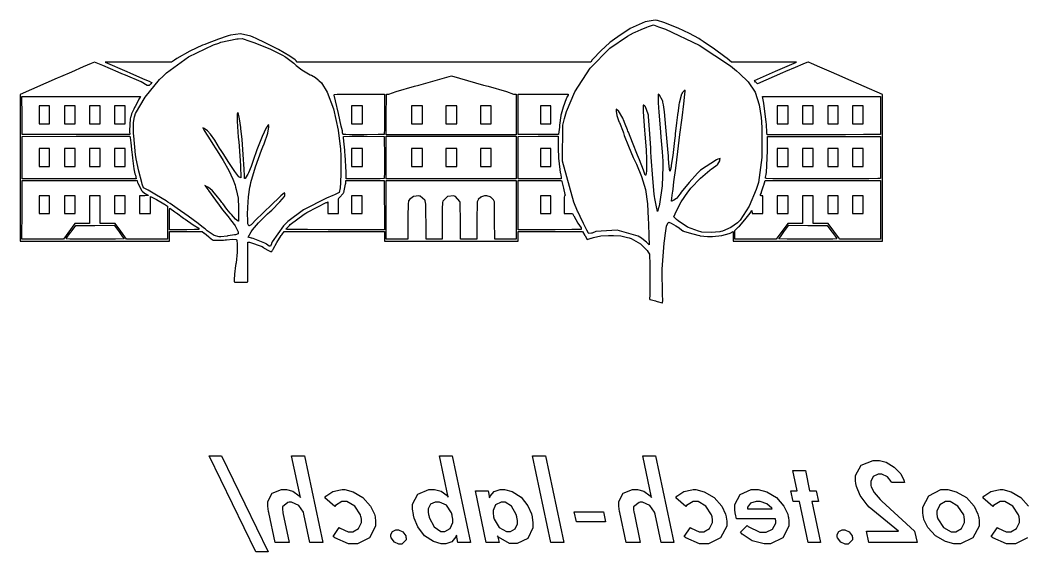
# Model space of a CAD drawing. Extents: x 0.19 to 3.64, y 0.15 to 2.4.
# Drawn here: x 0.36 to 2.294, y 0.18 to 1.205 of the extents above; entities that cross this region are included whole.
import ezdxf

# ---------------------------------------------------------------- set-up
doc = ezdxf.new("R2010")
doc.units = 0
doc.layers.get('0').update_dxf_attribs({"linetype": 'CONTINUOUS'})

msp = doc.modelspace()

# ---------------------------------------------------------------- linework, layer by layer
at = {"color": 0}
for points in [[(1.59847, 0.666124), (1.59776, 0.674968), (1.59733, 0.724826), (1.60069, 0.775228), (1.60194, 0.784289), (1.60271, 0.789985), (1.60574, 0.807726), (1.60867, 0.814942), (1.60938, 0.815267), (1.60975, 0.815539), (1.61442, 0.814019), (1.62369, 0.808376), (1.62646, 0.806478), (1.62761, 0.805718), (1.6371, 0.799263), (1.63747, 0.79899), (1.63813, 0.798557), (1.64893, 0.794868), (1.66553, 0.790582), (1.66911, 0.789768), (1.67063, 0.789442), (1.68451, 0.788194), (1.68918, 0.788194), (1.69401, 0.788249), (1.71235, 0.78966), (1.72592, 0.793511), (1.7284, 0.794706), (1.73383, 0.797364), (1.73383, 0.779351), (2.02165, 0.779351), (2.0216, 0.920628), (2.0216, 1.06185), (1.95111, 1.09245), (1.94422, 1.09543), (1.92361, 1.10444), (1.90082, 1.11426), (1.8851, 1.12104), (1.87907, 1.12359), (1.87885, 1.12364), (1.87847, 1.12381), (1.87603, 1.12316), (1.86833, 1.12023), (1.8534, 1.11388), (1.83496, 1.10585), (1.82883, 1.10314), (1.7806, 1.08209), (1.77746, 1.08512), (1.77701, 1.08556), (1.77474, 1.08854), (1.77474, 1.08854), (1.77474, 1.0886), (1.78683, 1.09402), (1.8099, 1.10411), (1.81549, 1.1065), (1.8559, 1.12408), (1.7934, 1.12413), (1.73085, 1.12413), (1.72265, 1.1307), (1.71815, 1.13428), (1.69824, 1.14914), (1.67611, 1.16401), (1.67046, 1.16753), (1.66781, 1.16927), (1.64985, 1.17898), (1.62771, 1.18934), (1.62299, 1.19135), (1.61811, 1.19347), (1.6001, 1.20057), (1.58826, 1.20416), (1.58649, 1.20443), (1.5835, 1.20497), (1.56451, 1.20188), (1.5409, 1.19157), (1.53564, 1.18848), (1.53304, 1.18701), (1.51617, 1.17605), (1.50043, 1.16488), (1.49843, 1.16325), (1.49636, 1.16162), (1.479, 1.14545), (1.46354, 1.12967), (1.46246, 1.1282), (1.45931, 1.12413), (0.893935, 1.12413), (0.891872, 1.12636), (0.890082, 1.12831), (0.879503, 1.13525), (0.857368, 1.14806), (0.831706, 1.1614), (0.814671, 1.16943), (0.808919, 1.17177), (0.80409, 1.17372), (0.784125, 1.17822), (0.765082, 1.17605), (0.760688, 1.17464), (0.758897, 1.1741), (0.741863, 1.16802), (0.719889, 1.15978), (0.715657, 1.15809), (0.711426, 1.15647), (0.686686, 1.1448), (0.661729, 1.13075), (0.657389, 1.12793), (0.651585, 1.12413), (0.523329, 1.12381), (0.565158, 1.10574), (0.570856, 1.10324), (0.595594, 1.09256), (0.60981, 1.08643), (0.610297, 1.08621), (0.613715, 1.08474), (0.611382, 1.08192), (0.611057, 1.08154), (0.608453, 1.07916), (0.608399, 1.0791), (0.604438, 1.0791), (0.592665, 1.08577), (0.562879, 1.09858), (0.555772, 1.10167), (0.548611, 1.10482), (0.518772, 1.11757), (0.502983, 1.12408), (0.502875, 1.12402), (0.502713, 1.12402), (0.496853, 1.12153), (0.481282, 1.1148), (0.458442, 1.10493), (0.437662, 1.09587), (0.430772, 1.09283), (0.359646, 1.06185), (0.359592, 0.920628), (0.359592, 0.779351), (0.647407, 0.779351), (0.647407, 0.797635), (0.710504, 0.797635), (0.71441, 0.79465), (0.714899, 0.794271), (0.722601, 0.787924), (0.723307, 0.787272), (0.723958, 0.786675), (0.730251, 0.781901), (0.730578, 0.781739), (0.7315, 0.78125), (0.751736, 0.781033), (0.754557, 0.781467), (0.757269, 0.781901), (0.769368, 0.782824), (0.776585, 0.781956), (0.776856, 0.781521), (0.777072, 0.781088), (0.777994, 0.773383), (0.778157, 0.761719), (0.778049, 0.759278), (0.777994, 0.758029), (0.775771, 0.737414), (0.775499, 0.735351), (0.775011, 0.73226), (0.773004, 0.715332), (0.771918, 0.704753), (0.771918, 0.701172), (0.771918, 0.7009), (0.773654, 0.700032), (0.781196, 0.699869), (0.783746, 0.699869), (0.787056, 0.699869), (0.796875, 0.70025), (0.797092, 0.700304), (0.798665, 0.700683), (0.798665, 0.777235), (0.801704, 0.777235), (0.801704, 0.777235), (0.8259, 0.768554), (0.828614, 0.766872), (0.83024, 0.765842), (0.838217, 0.761393), (0.842449, 0.758951), (0.843913, 0.758951), (0.84451, 0.758951), (0.846192, 0.761882), (0.846463, 0.762315), (0.847114, 0.763726), (0.854546, 0.776585), (0.862956, 0.789876), (0.86415, 0.791504), (0.868544, 0.797635), (1.06185, 0.797635), (1.06185, 0.779351), (1.31939, 0.779351), (1.31939, 0.797635), (1.44379, 0.797635), (1.44819, 0.790093), (1.44879, 0.789063), (1.45258, 0.782443), (1.45264, 0.782389), (1.45264, 0.782389), (1.46001, 0.78456), (1.46121, 0.784939), (1.46463, 0.786079), (1.47868, 0.789279), (1.49376, 0.790256), (1.49881, 0.790256), (1.50342, 0.790256), (1.51742, 0.789387), (1.53, 0.78635), (1.53331, 0.785265), (1.53743, 0.783908), (1.55518, 0.774089), (1.56836, 0.76096), (1.57021, 0.757867), (1.57249, 0.754124), (1.57314, 0.733507), (1.57329, 0.72716), (1.57335, 0.679688), (1.57319, 0.67654), (1.57303, 0.674533), (1.57286, 0.668403), (1.57357, 0.666667), (1.57389, 0.666558), (1.57406, 0.666504), (1.58425, 0.663792), (1.58572, 0.663357), (1.58713, 0.662978), (1.59739, 0.660157), (1.5976, 0.660047), (1.5976, 0.660047), (1.59853, 0.66466), (1.59842, 0.666124), (1.59847, 0.666124)], [(1.55735, 0.784614), (1.55062, 0.788954), (1.51042, 0.80051), (1.46924, 0.797635), (1.46203, 0.79476), (1.46067, 0.794271), (1.45578, 0.793619), (1.45557, 0.793892), (1.45514, 0.794433), (1.4521, 0.800293), (1.44575, 0.812935), (1.43892, 0.826878), (1.43517, 0.834853), (1.43419, 0.837076), (1.42654, 0.854492), (1.40517, 0.93316), (1.40571, 1.00266), (1.40907, 1.01541), (1.41249, 1.02859), (1.42854, 1.06668), (1.45817, 1.11236), (1.49647, 1.15077), (1.53, 1.17421), (1.5421, 1.18023), (1.54514, 1.1818), (1.55643, 1.18707), (1.56754, 1.19135), (1.57058, 1.19238), (1.58008, 1.19575), (1.59028, 1.19222), (1.60368, 1.18761), (1.66824, 1.1569), (1.72879, 1.11654), (1.74018, 1.10704), (1.74604, 1.10216), (1.76258, 1.08621), (1.77653, 1.06613), (1.78429, 1.04199), (1.78771, 1.01736), (1.78836, 1.00906), (1.78928, 0.996582), (1.78911, 0.939996), (1.78244, 0.892361), (1.78017, 0.884386), (1.77843, 0.878418), (1.76454, 0.846625), (1.7475, 0.819769), (1.74419, 0.816189), (1.7424, 0.81429), (1.72954, 0.805393), (1.71354, 0.798449), (1.71018, 0.797526), (1.70828, 0.797038), (1.69129, 0.795844), (1.67361, 0.796658), (1.67144, 0.797146), (1.66694, 0.798122), (1.64583, 0.806207), (1.62765, 0.817979), (1.62468, 0.820801), (1.61951, 0.825629), (1.62185, 0.831489), (1.62321, 0.834961), (1.63357, 0.854546), (1.64632, 0.873643), (1.64893, 0.87679), (1.65224, 0.880914), (1.67079, 0.900553), (1.68912, 0.916124), (1.69239, 0.91824), (1.69358, 0.919054), (1.70324, 0.926161), (1.70356, 0.926486), (1.70421, 0.927192), (1.7085, 0.934136), (1.7085, 0.936415), (1.70856, 0.938314), (1.70469, 0.936957), (1.70167, 0.935926), (1.67068, 0.915528), (1.66758, 0.912489), (1.66515, 0.910157), (1.64893, 0.892036), (1.63379, 0.873264), (1.63194, 0.870551), (1.63129, 0.869683), (1.6256, 0.862196), (1.62532, 0.861871), (1.62472, 0.861328), (1.61974, 0.857856), (1.6155, 0.855903), (1.61535, 0.856065), (1.61529, 0.856119), (1.61583, 0.861763), (1.61708, 0.872233), (1.61746, 0.874729), (1.61806, 0.879394), (1.61985, 0.893283), (1.62326, 0.919976), (1.62722, 0.951551), (1.63135, 0.984754), (1.63531, 1.01649), (1.63857, 1.04346), (1.64085, 1.06245), (1.64171, 1.06831), (1.64171, 1.07026), (1.64171, 1.07026), (1.63932, 1.06868), (1.6359, 1.06451), (1.63536, 1.06364), (1.63465, 1.06255), (1.62972, 1.04476), (1.62939, 1.0421), (1.62924, 1.04085), (1.62706, 1.02485), (1.6269, 1.02349), (1.62668, 1.02219), (1.62489, 1.00732), (1.62244, 0.986111), (1.62196, 0.981663), (1.62099, 0.973199), (1.61757, 0.944228), (1.61475, 0.925564), (1.61415, 0.9222), (1.61376, 0.920356), (1.61263, 0.91466), (1.61165, 0.914063), (1.61062, 0.922635), (1.60938, 0.937663), (1.609, 0.9426), (1.60786, 0.956597), (1.60433, 0.998426), (1.60161, 1.02827), (1.59988, 1.04188), (1.59858, 1.04715), (1.5981, 1.04883), (1.59771, 1.05008), (1.59207, 1.06017), (1.59142, 1.06076), (1.58963, 1.06245), (1.58963, 1.05122), (1.58963, 1.04525), (1.59044, 1.02734), (1.59299, 0.997558), (1.59386, 0.98904), (1.59472, 0.979601), (1.59733, 0.951172), (1.59831, 0.933431), (1.59847, 0.929199), (1.59864, 0.922797), (1.59679, 0.885851), (1.59185, 0.850206), (1.59056, 0.844456), (1.59028, 0.843425), (1.58832, 0.836262), (1.58826, 0.836154), (1.58826, 0.836154), (1.58594, 0.845161), (1.58311, 0.861436), (1.58262, 0.864854), (1.58187, 0.8699), (1.57883, 0.899685), (1.57607, 0.940701), (1.57553, 0.951389), (1.57514, 0.958712), (1.57286, 0.994249), (1.57081, 1.01948), (1.57053, 1.02165), (1.57021, 1.02393), (1.56511, 1.03787), (1.56429, 1.03857), (1.56386, 1.03895), (1.56142, 1.04112), (1.56065, 1.04112), (1.56054, 1.04112), (1.56033, 1.02913), (1.56239, 1.00098), (1.56315, 0.992893), (1.56386, 0.985135), (1.56619, 0.954969), (1.56711, 0.93674), (1.56711, 0.930664), (1.56711, 0.926594), (1.56662, 0.914225), (1.56592, 0.905979), (1.56569, 0.905979), (1.56461, 0.905979), (1.56136, 0.916069), (1.5535, 0.935601), (1.55165, 0.940321), (1.54975, 0.945042), (1.53999, 0.969401), (1.53213, 0.988878), (1.53119, 0.991157), (1.53022, 0.993435), (1.52567, 1.00467), (1.52235, 1.01307), (1.52203, 1.01394), (1.52132, 1.01573), (1.51264, 1.02989), (1.51161, 1.03087), (1.50868, 1.03364), (1.50863, 1.0312), (1.50857, 1.02919), (1.50944, 1.0211), (1.51297, 1.01134), (1.51421, 1.00846), (1.51471, 1.00743), (1.52175, 0.989421), (1.5224, 0.987631), (1.52414, 0.982801), (1.53222, 0.961968), (1.5415, 0.940321), (1.54389, 0.935058), (1.54742, 0.927246), (1.5574, 0.903483), (1.56511, 0.878364), (1.56885, 0.851019), (1.57032, 0.822374), (1.57058, 0.812771), (1.57069, 0.809299), (1.57124, 0.792643), (1.57167, 0.780761), (1.57178, 0.779676), (1.57221, 0.771972), (1.56733, 0.776639), (1.56662, 0.777289), (1.55806, 0.784179), (1.55735, 0.784614)], [(0.833713, 0.773654), (0.831381, 0.774903), (0.808703, 0.784017), (0.806424, 0.784668), (0.805501, 0.784939), (0.799479, 0.786783), (0.799479, 0.786783), (0.799317, 0.786947), (0.80485, 0.797254), (0.80599, 0.798936), (0.8074, 0.801161), (0.819011, 0.814671), (0.836535, 0.83176), (0.840983, 0.835721), (0.844564, 0.838976), (0.860297, 0.854546), (0.869412, 0.865289), (0.869738, 0.866157), (0.869846, 0.86659), (0.8699, 0.870063), (0.869792, 0.870389), (0.869086, 0.872342), (0.86225, 0.866103), (0.858018, 0.862304), (0.845486, 0.850586), (0.828125, 0.833876), (0.813531, 0.819499), (0.806586, 0.812392), (0.805285, 0.810764), (0.804796, 0.810275), (0.801432, 0.808322), (0.801053, 0.808322), (0.800564, 0.808376), (0.798611, 0.812554), (0.798503, 0.813803), (0.798394, 0.814561), (0.798178, 0.8361), (0.798232, 0.838813), (0.798286, 0.844129), (0.799533, 0.864258), (0.802572, 0.882867), (0.803603, 0.887424), (0.804633, 0.892253), (0.813314, 0.922146), (0.824924, 0.954536), (0.827419, 0.960558), (0.829915, 0.966635), (0.837349, 0.987414), (0.839301, 0.999567), (0.839031, 1.00125), (0.838596, 1.00391), (0.835829, 0.999783), (0.834147, 0.997288), (0.8259, 0.980903), (0.816026, 0.954861), (0.813585, 0.947538), (0.811632, 0.941894), (0.804904, 0.922906), (0.799696, 0.910644), (0.798557, 0.908311), (0.797418, 0.906087), (0.793674, 0.899468), (0.792372, 0.900011), (0.792372, 0.900174), (0.792372, 0.904622), (0.791558, 0.917806), (0.78966, 0.945747), (0.787326, 0.974718), (0.785807, 0.99094), (0.785265, 0.995389), (0.784939, 0.997939), (0.782335, 1.01476), (0.780111, 1.0268), (0.780003, 1.02691), (0.780003, 1.02691), (0.778808, 1.02534), (0.7787, 1.02501), (0.778213, 1.02414), (0.777832, 1.01025), (0.780165, 0.979656), (0.781088, 0.970378), (0.781847, 0.962131), (0.784614, 0.9241), (0.785157, 0.901367), (0.784831, 0.900771), (0.784831, 0.900771), (0.78125, 0.903213), (0.773221, 0.913574), (0.76161, 0.930718), (0.750706, 0.947808), (0.747179, 0.953504), (0.744086, 0.958496), (0.7347, 0.973415), (0.726617, 0.985243), (0.720811, 0.991754), (0.716581, 0.994954), (0.715115, 0.995822), (0.712076, 0.997613), (0.713867, 0.994032), (0.714681, 0.99235), (0.721192, 0.981174), (0.73226, 0.963921), (0.735406, 0.959147), (0.739421, 0.953017), (0.751139, 0.934353), (0.762153, 0.915039), (0.769694, 0.898708), (0.773926, 0.88699), (0.775065, 0.882975), (0.776204, 0.878907), (0.779676, 0.862088), (0.780761, 0.843533), (0.780761, 0.837294), (0.780761, 0.832411), (0.780274, 0.817708), (0.780219, 0.8176), (0.780003, 0.817437), (0.775011, 0.821669), (0.767036, 0.830186), (0.765354, 0.83214), (0.764649, 0.832954), (0.758247, 0.840929), (0.750054, 0.851454), (0.748426, 0.853569), (0.74566, 0.85715), (0.737414, 0.867785), (0.730469, 0.876085), (0.725424, 0.880751), (0.721625, 0.883192), (0.720324, 0.883897), (0.715494, 0.886501), (0.722168, 0.877767), (0.723036, 0.876574), (0.736274, 0.858128), (0.737468, 0.856392), (0.739854, 0.852865), (0.749567, 0.839518), (0.759765, 0.827149), (0.762424, 0.824056), (0.7634, 0.822917), (0.772515, 0.811035), (0.773004, 0.810275), (0.773817, 0.808865), (0.779676, 0.797254), (0.779676, 0.793349), (0.779676, 0.792914), (0.775065, 0.791178), (0.773546, 0.791069), (0.772678, 0.791015), (0.76096, 0.789387), (0.759983, 0.789171), (0.758897, 0.788954), (0.746582, 0.787651), (0.745551, 0.787597), (0.743001, 0.787597), (0.733615, 0.789768), (0.720486, 0.799208), (0.716362, 0.802572), (0.713379, 0.805012), (0.702908, 0.812935), (0.683376, 0.827203), (0.662272, 0.842122), (0.648762, 0.8514), (0.64426, 0.854329), (0.64095, 0.8565), (0.622504, 0.867947), (0.606228, 0.877279), (0.604113, 0.878364), (0.597547, 0.881674), (0.595107, 0.889106), (0.594021, 0.892361), (0.588325, 0.913954), (0.583387, 0.937825), (0.582682, 0.942165), (0.582086, 0.945637), (0.57856, 0.981933), (0.578396, 0.986328), (0.578179, 0.99094), (0.578233, 1.00754), (0.579969, 1.01883), (0.580621, 1.02073), (0.582086, 1.02528), (0.600965, 1.05664), (0.628581, 1.09028), (0.634494, 1.09598), (0.641982, 1.1033), (0.684244, 1.13422), (0.732096, 1.15739), (0.742404, 1.16075), (0.746474, 1.16211), (0.777235, 1.16889), (0.779785, 1.169), (0.787924, 1.16932), (0.802626, 1.16428), (0.810167, 1.16168), (0.8412, 1.14947), (0.865668, 1.13742), (0.869954, 1.13487), (0.871744, 1.13379), (0.88699, 1.12212), (0.888943, 1.12033), (0.891764, 1.11778), (0.902507, 1.1091), (0.915201, 1.10173), (0.919, 1.09977), (0.921442, 1.09858), (0.929036, 1.09424), (0.934353, 1.0899), (0.935656, 1.0886), (0.940429, 1.08388), (0.951389, 1.06624), (0.963813, 1.03402), (0.972601, 0.992839), (0.976833, 0.956), (0.977485, 0.943631), (0.977701, 0.939561), (0.977919, 0.913465), (0.977051, 0.888456), (0.976725, 0.884874), (0.976454, 0.881944), (0.97461, 0.873101), (0.965549, 0.868272), (0.962457, 0.866917), (0.950413, 0.861763), (0.906033, 0.839301), (0.875543, 0.816894), (0.870497, 0.81174), (0.867567, 0.808811), (0.845703, 0.777832), (0.844347, 0.774631), (0.844021, 0.773926), (0.842393, 0.769476), (0.841851, 0.769476), (0.839789, 0.769476), (0.834799, 0.773113), (0.833713, 0.773654)], [(1.06538, 1.02317), (1.06538, 1.03011), (1.06548, 1.05078), (1.06565, 1.06223), (1.06576, 1.06223), (1.07037, 1.06223), (1.08431, 1.06744), (1.11985, 1.07747), (1.12842, 1.07986), (1.19076, 1.09749), (1.25293, 1.07986), (1.26145, 1.07747), (1.29693, 1.06744), (1.31082, 1.06223), (1.31548, 1.06223), (1.31554, 1.06223), (1.31576, 1.05078), (1.31586, 1.03011), (1.31586, 1.02317), (1.31586, 0.984104), (1.06538, 0.984104), (1.06538, 1.02317)], [(0.363336, 1.02121), (0.363118, 1.058), (0.591906, 1.058), (0.591037, 1.05642), (0.590929, 1.05621), (0.588758, 1.05257), (0.588542, 1.05219), (0.588271, 1.05187), (0.581164, 1.03819), (0.580296, 1.03635), (0.578885, 1.03364), (0.574653, 1.02452), (0.572754, 1.01839), (0.572537, 1.01714), (0.572049, 1.0147), (0.570475, 0.99235), (0.570637, 0.990776), (0.570692, 0.990018), (0.57091, 0.984754), (0.57091, 0.984646), (0.570856, 0.984592), (0.562608, 0.984483), (0.540256, 0.984321), (0.507269, 0.984267), (0.477106, 0.984267), (0.467068, 0.984267), (0.363499, 0.984483), (0.363336, 1.02121)], [(0.981663, 0.98546), (0.981554, 0.985678), (0.980957, 0.987793), (0.980957, 0.988499), (0.980957, 0.991536), (0.978515, 1.00054), (0.973144, 1.02496), (0.967557, 1.04926), (0.964899, 1.06055), (0.964681, 1.06093), (0.964626, 1.06103), (0.965278, 1.06169), (0.970865, 1.06207), (0.985406, 1.06223), (1.00602, 1.06223), (1.01291, 1.06223), (1.06185, 1.06223), (1.06185, 1.0236), (1.06185, 1.01676), (1.06169, 0.996257), (1.06147, 0.984646), (1.06142, 0.984592), (1.06131, 0.984538), (1.04948, 0.984267), (1.02859, 0.984104), (1.02165, 0.984104), (1.01606, 0.984104), (0.999403, 0.984158), (0.987631, 0.984321), (0.982801, 0.9847), (0.981771, 0.985243), (0.981663, 0.98546)], [(1.31955, 1.02333), (1.31939, 1.06223), (1.36757, 1.06223), (1.37603, 1.06223), (1.40158, 1.06218), (1.41581, 1.06201), (1.41581, 1.0619), (1.41581, 1.06038), (1.41362, 1.05659), (1.41331, 1.05577), (1.41206, 1.05295), (1.40625, 1.03706), (1.40235, 1.02355), (1.40207, 1.02192), (1.40192, 1.02105), (1.39947, 1.00271), (1.39925, 1.00065), (1.39899, 0.998643), (1.39714, 0.985135), (1.39714, 0.984972), (1.39708, 0.98481), (1.38906, 0.984321), (1.36589, 0.984267), (1.35829, 0.984267), (1.31977, 0.984429), (1.31955, 1.02333)], [(1.79904, 0.988499), (1.79899, 0.98915), (1.79801, 1.00309), (1.7979, 1.00472), (1.79764, 1.00846), (1.79297, 1.04519), (1.79237, 1.04829), (1.79042, 1.058), (2.01812, 1.058), (2.01812, 1.02154), (2.01812, 1.01508), (2.01796, 0.99566), (2.01768, 0.984646), (2.01764, 0.984592), (2.01758, 0.984538), (2.00885, 0.984429), (1.98529, 0.984267), (1.95057, 0.984158), (1.91883, 0.984104), (1.90831, 0.984104), (1.79937, 0.984104), (1.79904, 0.988499)], [(0.416612, 1.02246), (0.416612, 1.03971), (0.396213, 1.03971), (0.396213, 1.00521), (0.416612, 1.00521), (0.416612, 1.02246)], [(0.465875, 1.02246), (0.465875, 1.03971), (0.445475, 1.03971), (0.445475, 1.00521), (0.465875, 1.00521), (0.465875, 1.02246)], [(0.513726, 1.02246), (0.513726, 1.03971), (0.493326, 1.03971), (0.493326, 1.00521), (0.513726, 1.00521), (0.513726, 1.02246)], [(0.562283, 1.02246), (0.562283, 1.03971), (0.541883, 1.03971), (0.541883, 1.00521), (0.562283, 1.00521), (0.562283, 1.02246)], [(1.01964, 1.02246), (1.01964, 1.03971), (0.998535, 1.03971), (0.998535, 1.00521), (1.01964, 1.00521), (1.01964, 1.02246)], [(1.13504, 1.02246), (1.13504, 1.03971), (1.11393, 1.03971), (1.11393, 1.00521), (1.13504, 1.00521), (1.13504, 1.02246)], [(1.20117, 1.02246), (1.20117, 1.03971), (1.18007, 1.03971), (1.18007, 1.00521), (1.20117, 1.00521), (1.20117, 1.02246)], [(1.26731, 1.02246), (1.26731, 1.03971), (1.24691, 1.03971), (1.24691, 1.00521), (1.26731, 1.00521), (1.26731, 1.02246)], [(1.3827, 1.02246), (1.3827, 1.03971), (1.3623, 1.03971), (1.3623, 1.00521), (1.3827, 1.00521), (1.3827, 1.02246)], [(1.84011, 1.02246), (1.84011, 1.03971), (1.81901, 1.03971), (1.81901, 1.00521), (1.84011, 1.00521), (1.84011, 1.02246)], [(1.88797, 1.02246), (1.88797, 1.03971), (1.86751, 1.03971), (1.86751, 1.00521), (1.88797, 1.00521), (1.88797, 1.02246)], [(1.93647, 1.02246), (1.93647, 1.03971), (1.91607, 1.03971), (1.91607, 1.00521), (1.93647, 1.00521), (1.93647, 1.02246)], [(1.98432, 1.02246), (1.98432, 1.03971), (1.96392, 1.03971), (1.96392, 1.00521), (1.98432, 1.00521), (1.98432, 1.02246)], [(0.363499, 0.940104), (0.363499, 0.980957), (0.467449, 0.981119), (0.571343, 0.981282), (0.571724, 0.979004), (0.571778, 0.978733), (0.572971, 0.968317), (0.575087, 0.950032), (0.575575, 0.945747), (0.576281, 0.938965), (0.578831, 0.918511), (0.580892, 0.909017), (0.581489, 0.907281), (0.581814, 0.90625), (0.583604, 0.899414), (0.58355, 0.89936), (0.583496, 0.899306), (0.574707, 0.899251), (0.550999, 0.899143), (0.51595, 0.899143), (0.483942, 0.899143), (0.473307, 0.899143), (0.363499, 0.899306), (0.363499, 0.940104)], [(0.987901, 0.909885), (0.987901, 0.911675), (0.985949, 0.945475), (0.985568, 0.950467), (0.985189, 0.954644), (0.983778, 0.971843), (0.983074, 0.978678), (0.983074, 0.980903), (0.983074, 0.981011), (0.994575, 0.981174), (1.01687, 0.981174), (1.0223, 0.981119), (1.06152, 0.980957), (1.06169, 0.94081), (1.06169, 0.935331), (1.06169, 0.912272), (1.06158, 0.900011), (1.06152, 0.899849), (1.06142, 0.899685), (1.05377, 0.899197), (1.03168, 0.899143), (1.02447, 0.899143), (0.987793, 0.899306), (0.987901, 0.909885)], [(1.06538, 0.940104), (1.06538, 0.981282), (1.31586, 0.981282), (1.31586, 0.898981), (1.06538, 0.898981), (1.06538, 0.940104)], [(1.31977, 0.940104), (1.31977, 0.980957), (1.35807, 0.981119), (1.39643, 0.981282), (1.39649, 0.963542), (1.39649, 0.958876), (1.39735, 0.938965), (1.39985, 0.91721), (1.40072, 0.911621), (1.40093, 0.910047), (1.4024, 0.902126), (1.4024, 0.899468), (1.4024, 0.899414), (1.39025, 0.899197), (1.36675, 0.899143), (1.36111, 0.899143), (1.31977, 0.899306), (1.31977, 0.940104)], [(1.7965, 0.90039), (1.7965, 0.902399), (1.79731, 0.907443), (1.79747, 0.908311), (1.7979, 0.911187), (1.79997, 0.953017), (1.79997, 0.958712), (1.79986, 0.980957), (2.01774, 0.980957), (2.01796, 0.94081), (2.01796, 0.935331), (2.01796, 0.912272), (2.01779, 0.900011), (2.01779, 0.899849), (2.01768, 0.899685), (2.01269, 0.899468), (1.99517, 0.899197), (1.96126, 0.899035), (1.92051, 0.898981), (1.90696, 0.898981), (1.891, 0.898981), (1.84321, 0.899035), (1.81039, 0.899197), (1.79824, 0.899576), (1.7965, 0.900228), (1.7965, 0.90039)], [(0.416612, 0.940104), (0.416612, 0.957357), (0.396213, 0.957357), (0.396213, 0.922906), (0.416612, 0.922906), (0.416612, 0.940104)], [(0.465875, 0.940104), (0.465875, 0.957357), (0.445475, 0.957357), (0.445475, 0.922906), (0.465875, 0.922906), (0.465875, 0.940104)], [(0.513726, 0.940104), (0.513726, 0.957357), (0.493326, 0.957357), (0.493326, 0.922906), (0.513726, 0.922906), (0.513726, 0.940104)], [(0.562283, 0.940104), (0.562283, 0.957357), (0.541883, 0.957357), (0.541883, 0.922906), (0.562283, 0.922906), (0.562283, 0.940104)], [(1.01964, 0.940104), (1.01964, 0.957357), (0.998535, 0.957357), (0.998535, 0.922906), (1.01964, 0.922906), (1.01964, 0.940104)], [(1.13504, 0.940104), (1.13504, 0.957357), (1.11393, 0.957357), (1.11393, 0.922906), (1.13504, 0.922906), (1.13504, 0.940104)], [(1.20117, 0.940104), (1.20117, 0.957357), (1.18007, 0.957357), (1.18007, 0.922906), (1.20117, 0.922906), (1.20117, 0.940104)], [(1.26731, 0.940104), (1.26731, 0.957357), (1.24691, 0.957357), (1.24691, 0.922906), (1.26731, 0.922906), (1.26731, 0.940104)], [(1.3827, 0.940104), (1.3827, 0.957357), (1.3623, 0.957357), (1.3623, 0.922906), (1.3827, 0.922906), (1.3827, 0.940104)], [(1.84011, 0.940104), (1.84011, 0.957357), (1.81901, 0.957357), (1.81901, 0.922906), (1.84011, 0.922906), (1.84011, 0.940104)], [(1.88797, 0.940104), (1.88797, 0.957357), (1.86751, 0.957357), (1.86751, 0.922906), (1.88797, 0.922906), (1.88797, 0.940104)], [(1.93647, 0.940104), (1.93647, 0.957357), (1.91607, 0.957357), (1.91607, 0.922906), (1.93647, 0.922906), (1.93647, 0.940104)], [(1.98432, 0.940104), (1.98432, 0.957357), (1.96392, 0.957357), (1.96392, 0.922906), (1.98432, 0.922906), (1.98432, 0.940104)], [(0.553928, 0.798122), (0.542914, 0.813043), (0.513726, 0.813151), (0.513726, 0.86659), (0.493326, 0.86659), (0.493326, 0.813151), (0.479113, 0.812989), (0.464953, 0.812771), (0.443033, 0.782932), (0.403049, 0.782932), (0.363118, 0.782878), (0.363336, 0.839356), (0.363499, 0.895833), (0.585069, 0.895833), (0.586208, 0.891928), (0.586589, 0.890679), (0.594185, 0.876139), (0.594943, 0.875271), (0.595269, 0.874946), (0.601292, 0.870497), (0.601942, 0.870117), (0.602539, 0.869792), (0.606608, 0.867839), (0.606608, 0.867133), (0.606608, 0.867025), (0.600261, 0.86659), (0.598144, 0.86659), (0.589735, 0.86659), (0.589735, 0.83214), (0.61084, 0.83214), (0.61084, 0.865235), (0.621203, 0.85981), (0.622612, 0.859104), (0.636882, 0.851019), (0.63775, 0.850478), (0.643881, 0.846571), (0.643881, 0.782878), (0.564888, 0.783203), (0.553928, 0.798122)], [(0.872504, 0.802408), (0.872558, 0.802572), (0.877929, 0.808539), (0.878689, 0.809299), (0.880371, 0.811035), (0.907118, 0.831218), (0.910211, 0.833062), (0.912381, 0.834364), (0.931967, 0.844835), (0.94949, 0.853407), (0.950629, 0.853787), (0.9528, 0.854546), (0.9528, 0.83214), (0.973199, 0.83214), (0.973199, 0.847276), (0.973199, 0.85064), (0.973361, 0.860622), (0.974393, 0.862901), (0.974826, 0.86301), (0.975424, 0.863282), (0.982314, 0.870931), (0.982801, 0.871853), (0.98329, 0.872939), (0.986925, 0.888726), (0.987142, 0.890517), (0.987631, 0.895779), (1.06152, 0.895779), (1.06185, 0.801161), (0.966851, 0.801161), (0.95356, 0.801161), (0.913846, 0.801215), (0.885471, 0.801378), (0.87424, 0.801758), (0.872504, 0.802408), (0.872504, 0.802408)], [(1.2742, 0.818956), (1.27403, 0.855089), (1.27186, 0.858561), (1.27154, 0.859104), (1.26682, 0.863769), (1.26633, 0.864094), (1.26552, 0.864583), (1.25917, 0.866265), (1.25711, 0.866265), (1.25478, 0.866265), (1.2487, 0.864583), (1.24794, 0.864094), (1.2474, 0.863769), (1.24268, 0.859104), (1.24235, 0.858561), (1.24023, 0.855089), (1.24002, 0.818956), (1.23985, 0.782878), (1.20823, 0.782878), (1.20823, 0.817437), (1.20823, 0.824219), (1.20801, 0.844564), (1.20752, 0.854275), (1.20741, 0.854764), (1.20714, 0.855686), (1.19889, 0.864908), (1.19802, 0.865289), (1.19558, 0.866428), (1.18311, 0.8648), (1.17437, 0.855849), (1.17383, 0.853244), (1.17367, 0.852701), (1.17323, 0.84196), (1.17301, 0.8227), (1.17301, 0.816243), (1.17301, 0.782878), (1.14214, 0.782878), (1.14193, 0.818576), (1.14187, 0.826497), (1.14155, 0.850097), (1.14057, 0.8565), (1.14019, 0.857206), (1.1397, 0.858128), (1.13097, 0.865668), (1.13015, 0.865886), (1.12798, 0.866482), (1.11778, 0.865289), (1.10981, 0.859104), (1.10883, 0.857206), (1.1084, 0.8565), (1.10742, 0.850097), (1.10704, 0.826497), (1.10704, 0.818576), (1.10682, 0.782878), (1.06538, 0.782878), (1.06538, 0.896158), (1.31586, 0.896158), (1.31586, 0.782878), (1.27441, 0.782878), (1.2742, 0.818956)], [(1.31955, 0.848469), (1.31977, 0.895779), (1.36144, 0.895996), (1.4031, 0.896158), (1.40343, 0.894586), (1.40354, 0.894043), (1.40663, 0.881239), (1.40972, 0.868653), (1.40989, 0.868164), (1.40994, 0.867893), (1.40935, 0.86659), (1.40918, 0.86659), (1.4089, 0.86659), (1.40821, 0.863769), (1.40804, 0.852974), (1.40804, 0.849338), (1.40804, 0.83214), (1.4241, 0.83214), (1.42622, 0.828776), (1.42692, 0.827636), (1.43479, 0.813803), (1.44114, 0.804796), (1.44114, 0.801758), (1.44114, 0.801704), (1.42324, 0.801378), (1.391, 0.801161), (1.38026, 0.801161), (1.31939, 0.801161), (1.31955, 0.848469)], [(1.928, 0.798014), (1.91672, 0.813097), (1.88797, 0.813097), (1.88797, 0.86659), (1.86751, 0.86659), (1.86751, 0.813097), (1.85331, 0.813097), (1.83903, 0.813043), (1.81711, 0.783203), (1.73736, 0.782878), (1.73736, 0.799533), (1.74425, 0.806478), (1.74588, 0.80816), (1.75646, 0.820258), (1.76639, 0.832844), (1.76768, 0.83469), (1.77007, 0.838108), (1.77051, 0.83214), (1.79085, 0.83214), (1.79085, 0.86659), (1.78874, 0.86659), (1.78819, 0.86659), (1.78662, 0.867133), (1.78662, 0.867296), (1.78662, 0.868761), (1.78825, 0.872342), (1.78851, 0.873047), (1.78874, 0.873807), (1.79258, 0.885796), (1.79297, 0.88699), (1.79551, 0.895833), (2.01774, 0.895833), (2.01796, 0.839356), (2.01812, 0.782878), (1.93929, 0.782878), (1.928, 0.798014)], [(0.416612, 0.849338), (0.416612, 0.86659), (0.396213, 0.86659), (0.396213, 0.83214), (0.416612, 0.83214), (0.416612, 0.849338)], [(0.465875, 0.849338), (0.465875, 0.86659), (0.445475, 0.86659), (0.445475, 0.83214), (0.465875, 0.83214), (0.465875, 0.849338)], [(0.562283, 0.849338), (0.562283, 0.86659), (0.541883, 0.86659), (0.541883, 0.83214), (0.562283, 0.83214), (0.562283, 0.849338)], [(1.01893, 0.849338), (1.01893, 0.86659), (0.998535, 0.86659), (0.998535, 0.83214), (1.01893, 0.83214), (1.01893, 0.849338)], [(1.3827, 0.849338), (1.3827, 0.86659), (1.3623, 0.86659), (1.3623, 0.83214), (1.3827, 0.83214), (1.3827, 0.849338)], [(1.84011, 0.849338), (1.84011, 0.86659), (1.81901, 0.86659), (1.81901, 0.83214), (1.84011, 0.83214), (1.84011, 0.849338)], [(1.93647, 0.849338), (1.93647, 0.86659), (1.91607, 0.86659), (1.91607, 0.83214), (1.93647, 0.83214), (1.93647, 0.849338)], [(1.98432, 0.849338), (1.98432, 0.86659), (1.96392, 0.86659), (1.96392, 0.83214), (1.98432, 0.83214), (1.98432, 0.849338)], [(0.647407, 0.822319), (0.647407, 0.826551), (0.647569, 0.839085), (0.648275, 0.842936), (0.648275, 0.842936), (0.648383, 0.842882), (0.657986, 0.835613), (0.659397, 0.834526), (0.660753, 0.833496), (0.674425, 0.823406), (0.675239, 0.822863), (0.677518, 0.821343), (0.693197, 0.810221), (0.704372, 0.803874), (0.704372, 0.801704), (0.704372, 0.801704), (0.696018, 0.801324), (0.680881, 0.801161), (0.67589, 0.801161), (0.647407, 0.801161), (0.647407, 0.822319)], [(0.448242, 0.784071), (0.448296, 0.784289), (0.456706, 0.795682), (0.457954, 0.79731), (0.46696, 0.809244), (0.503907, 0.809407), (0.540907, 0.809625), (0.550347, 0.796821), (0.55165, 0.795085), (0.557075, 0.787597), (0.560004, 0.783529), (0.560058, 0.783421), (0.560058, 0.783421), (0.543619, 0.78304), (0.513835, 0.782878), (0.503907, 0.782878), (0.496039, 0.782878), (0.472547, 0.782932), (0.455729, 0.783094), (0.44911, 0.783421), (0.448188, 0.784071), (0.448242, 0.784071)], [(1.82194, 0.783421), (1.82194, 0.783529), (1.82488, 0.787597), (1.83035, 0.795085), (1.83165, 0.796821), (1.8411, 0.809625), (1.8781, 0.809407), (1.91504, 0.809244), (1.92404, 0.79731), (1.92524, 0.795682), (1.9336, 0.784289), (1.93371, 0.784071), (1.93371, 0.784071), (1.93278, 0.783421), (1.92617, 0.783094), (1.9094, 0.782932), (1.88585, 0.782878), (1.87804, 0.782878), (1.86806, 0.782878), (1.83826, 0.78304), (1.82194, 0.783421), (1.82194, 0.783421)], [(0.747831, 0.365235), (0.837836, 0.180393), (0.814074, 0.180393), (0.724283, 0.365235), (0.747831, 0.365235)], [(0.838704, 0.256565), (0.838379, 0.258029), (0.836914, 0.268446), (0.836914, 0.271918), (0.836914, 0.277344), (0.845161, 0.293511), (0.863118, 0.300347), (0.86914, 0.300347), (0.87321, 0.300347), (0.885417, 0.297254), (0.897461, 0.288411), (0.899794, 0.285482), (0.882921, 0.365235), (0.907824, 0.365235), (0.943143, 0.198568), (0.91824, 0.198568), (0.906685, 0.253039), (0.905817, 0.256674), (0.896756, 0.269911), (0.882704, 0.275933), (0.878039, 0.275933), (0.875922, 0.275879), (0.865126, 0.266928), (0.865126, 0.263943), (0.865126, 0.261936), (0.866049, 0.256728), (0.866265, 0.255914), (0.878256, 0.198568), (0.850911, 0.198568), (0.838704, 0.256565)], [(1.18495, 0.285915), (1.16808, 0.365235), (1.19211, 0.365235), (1.22743, 0.198568), (1.2034, 0.198568), (1.20052, 0.212349), (1.19944, 0.209418), (1.19146, 0.199869), (1.18007, 0.196126), (1.17632, 0.196126), (1.17128, 0.196126), (1.15625, 0.200196), (1.13905, 0.211426), (1.12587, 0.228788), (1.11903, 0.245335), (1.11784, 0.251031), (1.11757, 0.252442), (1.1161, 0.26275), (1.1161, 0.266168), (1.1161, 0.272624), (1.1263, 0.291938), (1.14714, 0.300347), (1.15408, 0.300347), (1.15831, 0.300347), (1.17117, 0.297418), (1.18278, 0.288792), (1.18495, 0.285915)], [(1.37223, 0.365235), (1.40756, 0.198568), (1.38265, 0.198568), (1.34733, 0.365235), (1.37223, 0.365235)], [(1.51535, 0.256565), (1.51503, 0.258029), (1.51357, 0.268446), (1.51357, 0.271918), (1.51357, 0.277344), (1.52181, 0.293511), (1.53976, 0.300347), (1.54579, 0.300347), (1.54986, 0.300347), (1.56207, 0.297254), (1.57411, 0.288411), (1.57644, 0.285482), (1.55957, 0.365235), (1.58447, 0.365235), (1.61979, 0.198568), (1.59489, 0.198568), (1.58333, 0.253039), (1.58247, 0.256674), (1.5734, 0.269911), (1.55935, 0.275933), (1.55469, 0.275933), (1.55257, 0.275879), (1.54178, 0.266928), (1.54178, 0.263943), (1.54178, 0.261936), (1.54269, 0.256728), (1.54292, 0.255914), (1.5549, 0.198568), (1.52756, 0.198568), (1.51535, 0.256565)], [(2.05279, 0.220594), (1.99615, 0.266818), (1.99235, 0.270833), (1.97885, 0.289225), (1.97151, 0.306315), (1.97081, 0.309679), (1.9706, 0.31071), (1.96972, 0.318306), (1.96972, 0.320801), (1.96972, 0.327419), (1.98085, 0.347276), (2.00379, 0.356825), (2.0115, 0.356825), (2.01574, 0.356663), (2.02849, 0.353082), (2.04428, 0.343912), (2.05675, 0.330512), (2.06293, 0.318414), (2.06392, 0.314128), (2.03928, 0.314128), (2.03863, 0.316135), (2.03108, 0.32525), (2.02018, 0.33035), (2.0166, 0.33035), (2.01335, 0.33035), (2.00364, 0.325575), (1.99903, 0.316351), (1.99903, 0.31326), (1.99903, 0.312067), (1.99935, 0.308865), (1.99946, 0.308376), (2, 0.30599), (2.00592, 0.29465), (2.01731, 0.281629), (2.02061, 0.278375), (2.08371, 0.220594), (2.08838, 0.198568), (1.99528, 0.198568), (1.99061, 0.220594), (2.05279, 0.220594)], [(1.84907, 0.337457), (1.8731, 0.337457), (1.88129, 0.298122), (1.89399, 0.298122), (1.89839, 0.277453), (1.88574, 0.277453), (1.9024, 0.198568), (1.87842, 0.198568), (1.86176, 0.277453), (1.84928, 0.277453), (1.84483, 0.298122), (1.85732, 0.298122), (1.84907, 0.337457)], [(0.980143, 0.300347), (0.985406, 0.300347), (1.0013, 0.296278), (1.02034, 0.285157), (1.03516, 0.2685), (1.04259, 0.25331), (1.04373, 0.247939), (1.04395, 0.247017), (1.04481, 0.239529), (1.04481, 0.237033), (1.04481, 0.22971), (1.03293, 0.207682), (1.00998, 0.196126), (1.00239, 0.196126), (0.992458, 0.196126), (0.966363, 0.207519), (0.962836, 0.209907), (0.974826, 0.227701), (0.976454, 0.226346), (0.991917, 0.218804), (0.997071, 0.218804), (1.00071, 0.218804), (1.01177, 0.225206), (1.01752, 0.237087), (1.01752, 0.241049), (1.01752, 0.242785), (1.01671, 0.247342), (1.0166, 0.247939), (1.01573, 0.251899), (1.00467, 0.268772), (0.989583, 0.277724), (0.984592, 0.277724), (0.979981, 0.277724), (0.967231, 0.269532), (0.966146, 0.268121), (0.946832, 0.284614), (0.948947, 0.287543), (0.962403, 0.296604), (0.977322, 0.300185), (0.980143, 0.300347)], [(1.26443, 0.284831), (1.2653, 0.287543), (1.27317, 0.296658), (1.28456, 0.300347), (1.28841, 0.300347), (1.29335, 0.300347), (1.30821, 0.296604), (1.3253, 0.285915), (1.33843, 0.269476), (1.34522, 0.253689), (1.34641, 0.248156), (1.34668, 0.246907), (1.34798, 0.237196), (1.34798, 0.233942), (1.34798, 0.227106), (1.33794, 0.206489), (1.31744, 0.196343), (1.31066, 0.196343), (1.30295, 0.196343), (1.2819, 0.208768), (1.28, 0.211263), (1.28266, 0.198568), (1.25819, 0.198568), (1.23709, 0.298122), (1.26156, 0.298122), (1.26443, 0.284831)], [(1.65679, 0.300347), (1.66206, 0.300347), (1.67796, 0.296278), (1.697, 0.285157), (1.71181, 0.2685), (1.71924, 0.25331), (1.72037, 0.247939), (1.7206, 0.247017), (1.72146, 0.239529), (1.72146, 0.237033), (1.72146, 0.22971), (1.70958, 0.207682), (1.68664, 0.196126), (1.67904, 0.196126), (1.66911, 0.196126), (1.64301, 0.207519), (1.63949, 0.209907), (1.65147, 0.227701), (1.6531, 0.226346), (1.66857, 0.218804), (1.67372, 0.218804), (1.67736, 0.218804), (1.68842, 0.225206), (1.69417, 0.237087), (1.69417, 0.241049), (1.69417, 0.242785), (1.69336, 0.247342), (1.69325, 0.247939), (1.69239, 0.251899), (1.68132, 0.268772), (1.66624, 0.277724), (1.66124, 0.277724), (1.65663, 0.277724), (1.64388, 0.269532), (1.64279, 0.268121), (1.62349, 0.284614), (1.6256, 0.287543), (1.63906, 0.296604), (1.65397, 0.300185), (1.65679, 0.300347)], [(1.77707, 0.300347), (1.78239, 0.300347), (1.7985, 0.296278), (1.81733, 0.285157), (1.83182, 0.2685), (1.83903, 0.25331), (1.84017, 0.247939), (1.84039, 0.247017), (1.84125, 0.239529), (1.84125, 0.237033), (1.84125, 0.22971), (1.82937, 0.207682), (1.80593, 0.196126), (1.79818, 0.196126), (1.79346, 0.196181), (1.77061, 0.201986), (1.75103, 0.214681), (1.74794, 0.218153), (1.76085, 0.231228), (1.76313, 0.229221), (1.78504, 0.218153), (1.79237, 0.218153), (1.79329, 0.218153), (1.79736, 0.218153), (1.80963, 0.224393), (1.81592, 0.235568), (1.81592, 0.239258), (1.81592, 0.240506), (1.8156, 0.243761), (1.81549, 0.24414), (1.74018, 0.24414), (1.73817, 0.253256), (1.7379, 0.25434), (1.73682, 0.262532), (1.73682, 0.265246), (1.73682, 0.271701), (1.74735, 0.291069), (1.76878, 0.300347), (1.77593, 0.300347), (1.77707, 0.300347)], [(2.14225, 0.300347), (2.14768, 0.300347), (2.16396, 0.296278), (2.18332, 0.285157), (2.19829, 0.2685), (2.20578, 0.25331), (2.20692, 0.247939), (2.20714, 0.247017), (2.20801, 0.239529), (2.20801, 0.237033), (2.20801, 0.229764), (2.1959, 0.20779), (2.17231, 0.196126), (2.1645, 0.196126), (2.15907, 0.196126), (2.14296, 0.200142), (2.12381, 0.211154), (2.10894, 0.227647), (2.10157, 0.242839), (2.10047, 0.248156), (2.10026, 0.249132), (2.09933, 0.256782), (2.09933, 0.259278), (2.09933, 0.266656), (2.11117, 0.288738), (2.13444, 0.300347), (2.14225, 0.300347)], [(1.14719, 0.251031), (1.14817, 0.246474), (1.15761, 0.228678), (1.17046, 0.219943), (1.17475, 0.219943), (1.17822, 0.219943), (1.1888, 0.225749), (1.19341, 0.23725), (1.19341, 0.241049), (1.19341, 0.243544), (1.19249, 0.250162), (1.19233, 0.251031), (1.1913, 0.255751), (1.18164, 0.270562), (1.16764, 0.275933), (1.16298, 0.275933), (1.15988, 0.275933), (1.15061, 0.272299), (1.1461, 0.263183), (1.1461, 0.260146), (1.1461, 0.257867), (1.14703, 0.251899), (1.14719, 0.251031)], [(1.31689, 0.248156), (1.31592, 0.252604), (1.30686, 0.268718), (1.29432, 0.275933), (1.2902, 0.275933), (1.28668, 0.275933), (1.27615, 0.270888), (1.27132, 0.260146), (1.27132, 0.256565), (1.27132, 0.254503), (1.27203, 0.248969), (1.27219, 0.248156), (1.27311, 0.243761), (1.28293, 0.227485), (1.2972, 0.219943), (1.30198, 0.219943), (1.3049, 0.219943), (1.31386, 0.224826), (1.31798, 0.23481), (1.31798, 0.238118), (1.31798, 0.240668), (1.31711, 0.247288), (1.31689, 0.248156)], [(1.76129, 0.263238), (1.80931, 0.263238), (1.80849, 0.264757), (1.79856, 0.272786), (1.78592, 0.277724), (1.78174, 0.277724), (1.7781, 0.277724), (1.76731, 0.274576), (1.76129, 0.266439), (1.76129, 0.263726), (1.76129, 0.263238)], [(2.14692, 0.277724), (2.14324, 0.277724), (2.13222, 0.270996), (2.12668, 0.258735), (2.12668, 0.254611), (2.12668, 0.252983), (2.12722, 0.248535), (2.12733, 0.247939), (2.12819, 0.243978), (2.13932, 0.227376), (2.15429, 0.218804), (2.15935, 0.218804), (2.16303, 0.218804), (2.17426, 0.225206), (2.18001, 0.237087), (2.18001, 0.241049), (2.18001, 0.242785), (2.17925, 0.247342), (2.17914, 0.247939), (2.17828, 0.251899), (2.16715, 0.268772), (2.15196, 0.277724), (2.14692, 0.277724)], [(1.48383, 0.257704), (1.48779, 0.238607), (1.43181, 0.238607), (1.42779, 0.257704), (1.48383, 0.257704)], [(1.08621, 0.223253), (1.08892, 0.223253), (1.09711, 0.219129), (1.10287, 0.211154), (1.1033, 0.209256), (1.10335, 0.208985), (1.10373, 0.206868), (1.10373, 0.206164), (1.10373, 0.20345), (1.09505, 0.195258), (1.09218, 0.195258), (1.08936, 0.195258), (1.081, 0.199274), (1.07487, 0.207303), (1.07444, 0.209256), (1.07433, 0.209472), (1.07416, 0.211154), (1.07416, 0.211697), (1.07416, 0.213758), (1.07758, 0.219943), (1.08404, 0.223253), (1.08621, 0.223253)], [(1.94646, 0.223253), (1.94917, 0.223253), (1.95736, 0.219129), (1.96311, 0.211154), (1.96354, 0.209256), (1.9636, 0.208985), (1.96397, 0.206868), (1.96397, 0.206164), (1.96397, 0.20345), (1.95529, 0.195258), (1.95242, 0.195258), (1.9496, 0.195258), (1.94125, 0.199274), (1.93511, 0.207303), (1.93468, 0.209256), (1.93457, 0.209472), (1.9344, 0.211154), (1.9344, 0.211697), (1.9344, 0.213758), (1.93782, 0.219943), (1.94428, 0.223253), (1.94646, 0.223253)]]:
    msp.add_lwpolyline(points, close=True, dxfattribs=at)
msp.add_lwpolyline([(2.30117, 0.207682), (2.27821, 0.196126), (2.27061, 0.196126), (2.26069, 0.196126), (2.2346, 0.207519), (2.23107, 0.209907), (2.24306, 0.227701), (2.24468, 0.226346), (2.26014, 0.218804), (2.26531, 0.218804), (2.26893, 0.218804), (2.28, 0.225206), (2.28575, 0.237087), (2.28575, 0.241049), (2.28575, 0.242785), (2.28494, 0.247342), (2.28483, 0.247939), (2.28396, 0.251899), (2.27289, 0.268772), (2.25782, 0.277724), (2.25282, 0.277724), (2.24821, 0.277724), (2.23546, 0.269532), (2.23438, 0.268121), (2.21506, 0.284614), (2.21718, 0.287543), (2.23062, 0.296604), (2.24556, 0.300185), (2.24837, 0.300347), (2.24837, 0.300347), (2.25364, 0.300347), (2.26953, 0.296278), (2.28857, 0.285157), (2.30339, 0.2685)], dxfattribs=at)

doc.saveas('drawing.dxf')
